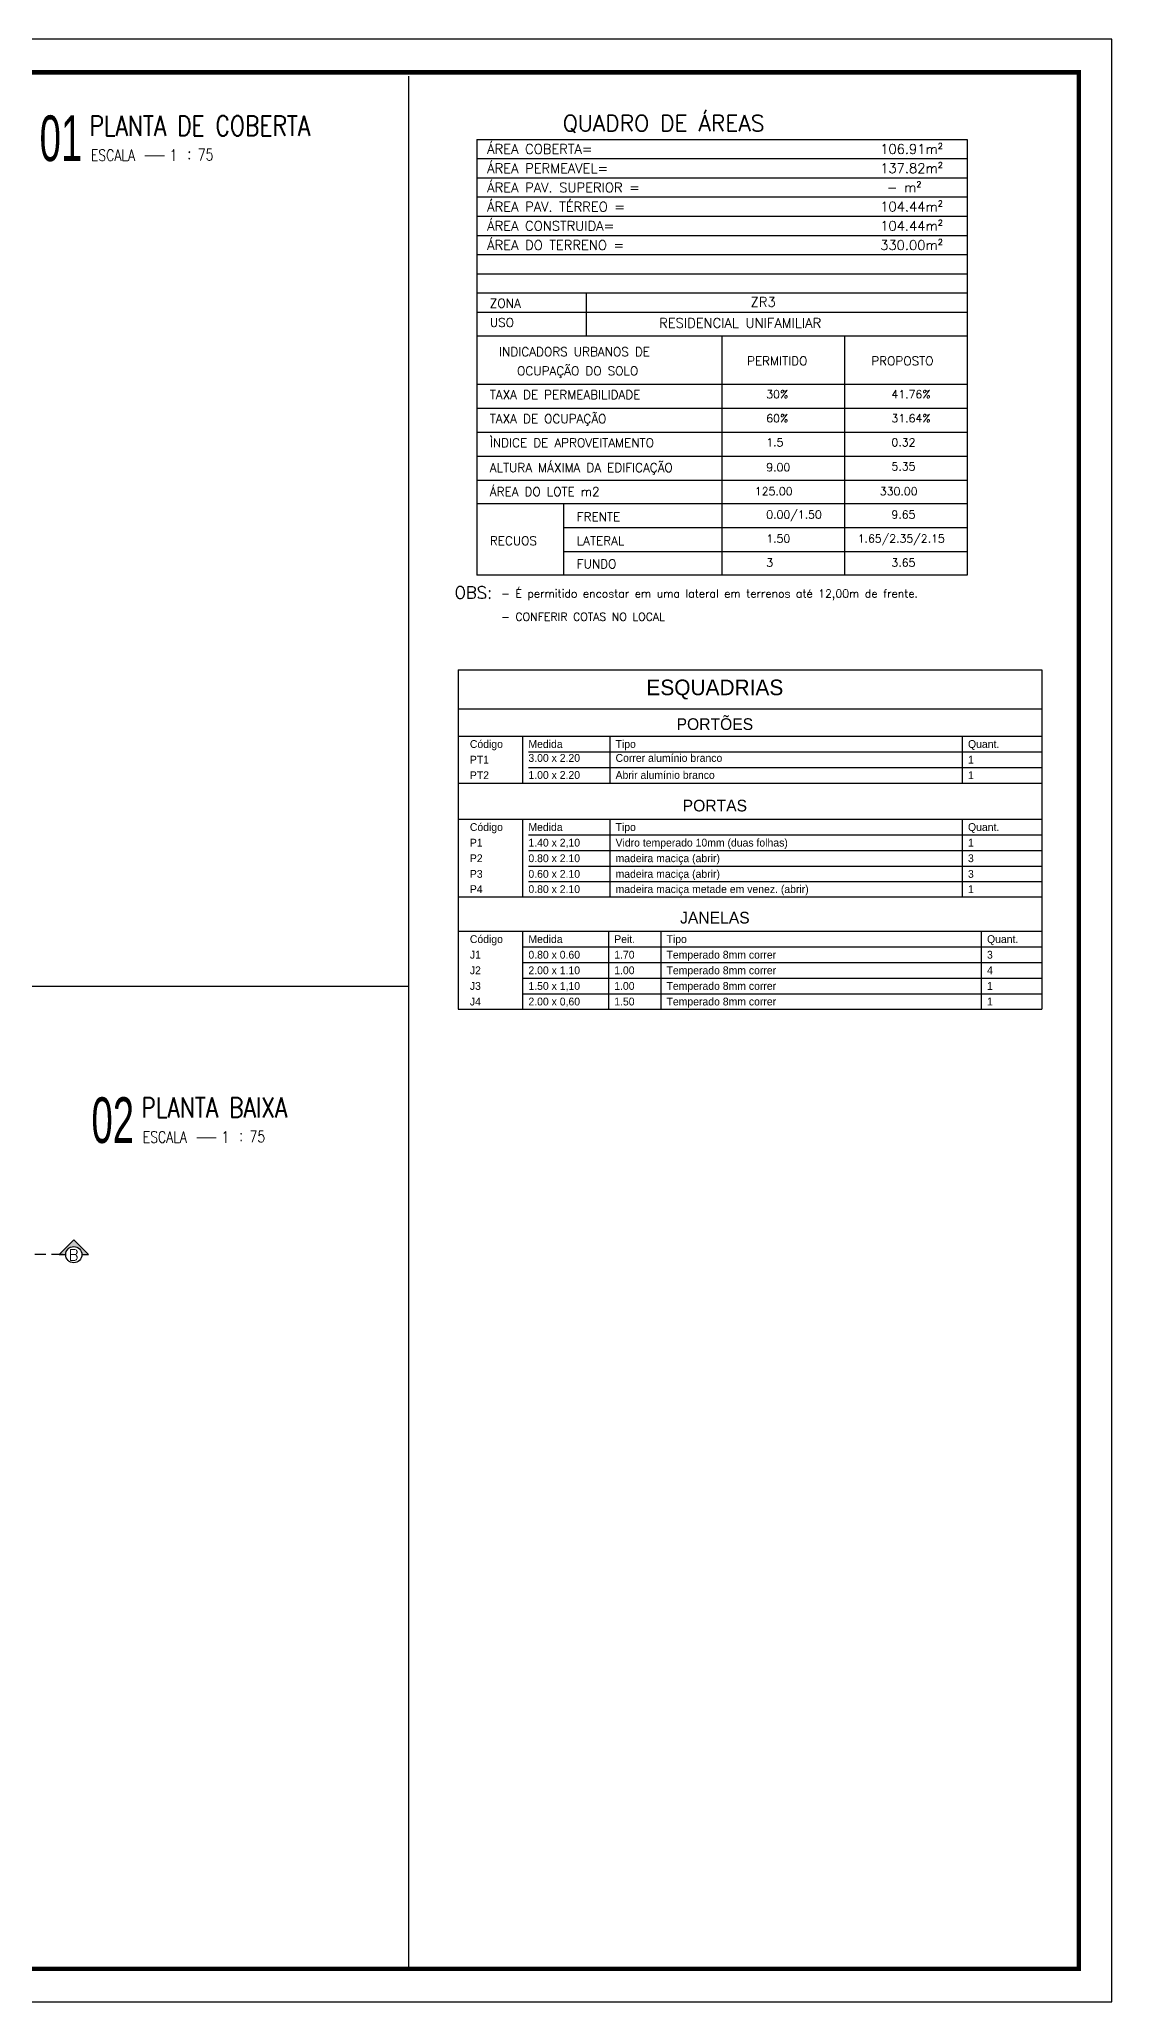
# Model space of a CAD drawing. Header units: millimetres. Extents: x 2426 to 2585, y 1215 to 1309.
# Drawn here: x 2465.57 to 2489.91, y 1264.55 to 1309.1 of the extents above; entities that cross this region are included whole.
import ezdxf
from ezdxf.enums import TextEntityAlignment as Align

# ---------------------------------------------------------------- set-up
doc = ezdxf.new("R2010")
doc.units = ezdxf.units.MM
doc.linetypes.add('HIDDEN', pattern=[0.375, 0.25, -0.125])
for name, color, linetype in [('02', 2, 'Continuous'), ('14-04-Texto-04', 3, 'Continuous'), ('A-PEN-B', 5, 'Continuous'), ('CERC02', 3, 'Continuous'), ('DIVERSOS', 4, 'Continuous'), ('LEGENDAS', 5, 'Continuous'), ('TEXTO0', 7, 'Continuous'), ('TXT_0', 7, 'Continuous'), ('TXT_1', 3, 'Continuous')]:
    doc.layers.add(name, color=color, linetype=linetype)
for name, color, linetype, lineweight in [('E-TXT-G', 3, 'Continuous', 30), ('E-TXT-W', 7, 'Continuous', 15), ('E-TXT-Y', 2, 'Continuous', 40)]:
    doc.layers.add(name, color=color, linetype=linetype, lineweight=lineweight)
doc.styles.add('PADRAO_TXT2', font='romant', dxfattribs={"height": 0.6})
doc.styles.add('REG140', font='romans.shx', dxfattribs={"width": 0.8, "height": 0.35})
doc.styles.add('REG80', font='romans.shx', dxfattribs={"width": 0.8, "height": 0.1})
doc.styles.add('ROMANS', font='romans', dxfattribs={"height": 0.1})
doc.styles.add('SANSSERIF', font='sas_____.pfb', dxfattribs={"height": 1})
doc.styles.add('SANSSERIF2', font='sanssb__.ttf', dxfattribs={"width": 0.8})

# ---------------------------------------------------------------- blocks, each defined once
blk = doc.blocks.new('CORTE_B')
at = {"layer": 'DIVERSOS'}
blk.add_hatch(color=256, dxfattribs=at).paths.add_polyline_path([(0.184, 0), (0.334, 0), (0, 0.334), (-0.334, 0), (-0.184, 0, -1)])
for p, q in [((-0.334, 0), (0, 0.334)), ((-0.334, 0), (-0.184, 0)), ((0, 0.334), (0.334, 0)), ((0.184, 0), (0.334, 0))]:
    blk.add_line(p, q, dxfattribs=at)
blk.add_circle((0, 0), 0.184, dxfattribs=at)
at = {"layer": 'DIVERSOS', "style": 'PADRAO_TXT2'}
blk.add_text('B', height=0.25, dxfattribs=at).set_placement((-0.118, -0.131))
blk = doc.blocks.new('IND_DES')
at = {"layer": 'E-TXT-W'}
blk.add_line((0.027, -0.243), (0.198, -0.243), dxfattribs=at)
at = {"layer": 'E-TXT-G', "style": 'REG80', "width": 0.8}
for s, p in [('ESCALA', (-0.446, -0.286)), ('1', (0.243, -0.286)), (':', (0.399, -0.271))]:
    blk.add_text(s, height=0.1, dxfattribs=at).set_placement(p)
blk.add_attdef('ESCALA', (0.49, -0.281), '', height=0.1, dxfattribs=at)
at = {"layer": 'E-TXT-W', "style": 'SANSSERIF2', "width": 0.6}
blk.add_attdef('00', text='', height=0.4, dxfattribs=at).set_placement((-0.708, -0.288), align=Align.CENTER)
at = {"layer": 'E-TXT-Y', "style": 'REG140', "width": 0.8}
for tag, p in [('PROJETO', (-0.456, 0.183)), ('DESENHO', (-0.458, -0.066))]:
    blk.add_attdef(tag, p, '', height=0.175, dxfattribs=at)

msp = doc.modelspace()

# ---------------------------------------------------------------- linework, layer by layer
for p, q in [((2475.497, 1306.39), (2486.627, 1306.39)), ((2475.497, 1305.954), (2486.627, 1305.954)), ((2475.497, 1305.518), (2486.627, 1305.518)), ((2475.497, 1305.082), (2486.627, 1305.082)), ((2475.497, 1304.646), (2486.627, 1304.646)), ((2475.497, 1304.21), (2486.627, 1304.21)), ((2475.497, 1303.774), (2486.627, 1303.774)), ((2475.497, 1303.339), (2486.627, 1303.339)), ((2477.993, 1302.357), (2477.993, 1303.339)), ((2475.497, 1302.903), (2486.627, 1302.903)), ((2486.627, 1302.357), (2475.497, 1302.357)), ((2481.062, 1302.357), (2481.062, 1296.936)), ((2483.845, 1302.357), (2483.845, 1296.936)), ((2481.062, 1301.264), (2475.497, 1301.264)), ((2486.627, 1301.264), (2481.062, 1301.264)), ((2486.627, 1300.718), (2475.497, 1300.718)), ((2486.627, 1300.172), (2475.497, 1300.172)), ((2486.627, 1299.626), (2475.497, 1299.626)), ((2486.627, 1299.08), (2475.497, 1299.08)), ((2486.627, 1298.554), (2475.497, 1298.554)), ((2477.47, 1298.554), (2477.47, 1296.936)), ((2486.627, 1298.008), (2477.47, 1298.008)), ((2486.627, 1297.462), (2477.47, 1297.462)), ((2476.671, 1292.922), (2488.324, 1292.922)), ((2476.671, 1292.568), (2488.324, 1292.568)), ((2476.671, 1291.038), (2488.324, 1291.038)), ((2476.671, 1290.683), (2488.324, 1290.683)), ((2476.671, 1290.329), (2488.324, 1290.329)), ((2476.671, 1289.975), (2488.324, 1289.975)), ((2476.538, 1288.494), (2488.324, 1288.494)), ((2476.538, 1288.139), (2488.324, 1288.139)), ((2476.538, 1287.785), (2488.324, 1287.785)), ((2476.538, 1287.431), (2488.324, 1287.431)), ((2476.538, 1287.077), (2488.324, 1287.077)), ((2476.538, 1287.077), (2488.324, 1287.077))]:
    msp.add_line(p, q)
at = {"layer": '02', "color": 0, "linetype": 'HIDDEN', "lineweight": 30}
msp.add_line((2466.092, 1281.508), (2444.277, 1281.508), dxfattribs=at)
at = {"layer": 'A-PEN-B', "color": 255, "ltscale": 0.25}
for p, q in [((2473.955, 1265.298), (2473.955, 1308.261)), ((2429.462, 1287.601), (2473.955, 1287.601))]:
    msp.add_line(p, q, dxfattribs=at)
at = {"layer": 'CERC02'}
for p, q in [((2475.497, 1306.826), (2486.627, 1306.826)), ((2475.497, 1306.826), (2475.497, 1296.936)), ((2486.627, 1306.826), (2486.627, 1296.936)), ((2486.627, 1296.936), (2475.497, 1296.936)), ((2475.077, 1294.782), (2475.077, 1287.077)), ((2475.077, 1294.782), (2488.324, 1294.782)), ((2488.324, 1294.782), (2488.324, 1287.077)), ((2475.077, 1293.896), (2488.324, 1293.896)), ((2475.077, 1293.276), (2488.324, 1293.276)), ((2475.077, 1292.214), (2488.324, 1292.214)), ((2475.077, 1291.392), (2488.324, 1291.392)), ((2475.065, 1289.629), (2488.313, 1289.629)), ((2475.065, 1289.629), (2488.313, 1289.629)), ((2475.077, 1288.848), (2488.324, 1288.848)), ((2475.077, 1287.077), (2488.324, 1287.077))]:
    msp.add_line(p, q, dxfattribs=at)
at = {"layer": 'LEGENDAS'}
msp.add_line((2475.077, 1292.214), (2486.73, 1292.214), dxfattribs=at)
at = {"layer": 'TEXTO0', "linetype": 'ByBlock'}
msp.add_line((2457.668, 1308.326), (2470.58, 1308.326), dxfattribs=at)
msp.add_lwpolyline([(2428.712, 1264.548), (2489.912, 1264.548), (2489.912, 1309.098), (2428.712, 1309.098)], close=True, dxfattribs=at)
at = {"layer": 'TEXTO0', "linetype": 'ByBlock', "const_width": 0.1}
msp.add_lwpolyline([(2429.462, 1265.298), (2489.162, 1265.298), (2489.162, 1308.348), (2429.462, 1308.348)], close=True, dxfattribs=at)
at = {"layer": 'TXT_0'}
for p, q in [((2476.538, 1293.276), (2476.538, 1292.214)), ((2478.516, 1293.276), (2478.516, 1292.214)), ((2486.517, 1293.276), (2486.517, 1292.214)), ((2476.538, 1291.392), (2476.538, 1289.629)), ((2476.538, 1291.392), (2476.538, 1290.241)), ((2478.516, 1291.392), (2478.516, 1289.629)), ((2478.516, 1291.392), (2478.516, 1290.241)), ((2486.517, 1291.392), (2486.517, 1289.629)), ((2486.517, 1291.392), (2486.517, 1290.241)), ((2476.538, 1288.848), (2476.538, 1287.077)), ((2478.486, 1288.848), (2478.486, 1287.077)), ((2479.673, 1288.848), (2479.673, 1287.077)), ((2486.948, 1288.848), (2486.948, 1287.077))]:
    msp.add_line(p, q, dxfattribs=at)

# ---------------------------------------------------------------- block references
ref = msp.add_blockref('IND_DES', (2467.895, 1307.078), dxfattribs=dict(xscale=2.591993519999988, yscale=2.591993519999988, zscale=2.591993519999988))
ref.add_attrib('00', '01', dxfattribs={"layer": 'E-TXT-W', "height": 1.0368, "style": 'SANSSERIF', "width": 0.6}).set_placement((2466.059, 1306.332), align=Align.CENTER)
ref.add_attrib('DESENHO', 'PLANTA DE COBERTA', (2466.707, 1306.908), dxfattribs={"layer": 'E-TXT-Y', "height": 0.4536, "style": 'REG140', "width": 0.8})
ref.add_attrib('ESCALA', '75', (2469.164, 1306.349), dxfattribs={"layer": 'E-TXT-G', "height": 0.2592, "style": 'REG80', "width": 0.8})
ref = msp.add_blockref('IND_DES', (2469.072, 1284.789), dxfattribs=dict(xscale=2.591993519999988, yscale=2.591993519999988, zscale=2.591993519999988))
ref.add_attrib('00', '02', dxfattribs={"layer": 'E-TXT-W', "height": 1.0368, "style": 'SANSSERIF', "width": 0.6}).set_placement((2467.236, 1284.043), align=Align.CENTER)
ref.add_attrib('DESENHO', 'PLANTA BAIXA', (2467.884, 1284.619), dxfattribs={"layer": 'E-TXT-Y', "height": 0.4536, "style": 'REG140', "width": 0.8})
ref.add_attrib('ESCALA', '75', (2470.341, 1284.06), dxfattribs={"layer": 'E-TXT-G', "height": 0.2592, "style": 'REG80', "width": 0.8})
at = {"layer": '02', "color": 0, "lineweight": 30}
msp.add_blockref('CORTE_B', (2466.351, 1281.508), dxfattribs=at)

# ---------------------------------------------------------------- texts
at = {"style": 'ROMANS'}
for s, height, p in [('OBS:', 0.2725, (2474.995, 1296.673)), ('- É permitido encostar em uma lateral em terrenos até 12,00m de frente. ', 0.18164, (2476.048, 1296.605)), ('- CONFERIR COTAS NO LOCAL', 0.18164, (2476.048, 1296.079))]:
    msp.add_text(s, height=height, dxfattribs=at).set_placement(p, align=Align.TOP_LEFT)
at = {"layer": '14-04-Texto-04', "style": 'ROMANS'}
for s, p in [('ZONA', (2475.795, 1303.204)), ('USO', (2475.795, 1302.768)), ('INDICADORS URBANOS DE', (2476.005, 1302.105)), ('PERMITIDO', (2481.634, 1301.896)), ('PROPOSTO', (2484.453, 1301.896)), ('OCUPAÇÃO DO SOLO', (2476.414, 1301.67)), ('TAXA DE PERMEABILIDADE', (2475.795, 1301.13)), ('TAXA DE OCUPAÇÃO', (2475.795, 1300.584)), ('ÌNDICE DE APROVEITAMENTO', (2475.795, 1300.038)), ('ALTURA MÁXIMA DA EDIFICAÇÃO', (2475.795, 1299.474)), ('ÁREA DO LOTE m2', (2475.795, 1298.928)), ('FRENTE', (2477.769, 1298.359)), ('RECUOS', (2475.795, 1297.813)), ('LATERAL', (2477.769, 1297.813)), ('FUNDO', (2477.769, 1297.287))]:
    msp.add_text(s, height=0.1998, dxfattribs=at).set_placement(p, align=Align.TOP_LEFT)
at = {"layer": 'CERC02', "style": 'ROMANS'}
for s, height, p in [('QUADRO DE ÁREAS', 0.36327, (2477.451, 1307.374, 0.581)), ('ÁREA COBERTA=   ', 0.21796, (2475.735, 1306.716)), ('106.91m²', 0.218, (2484.656, 1306.716)), ('ÁREA PERMEAVEL=', 0.21796, (2475.735, 1306.278)), ('137.82m²', 0.218, (2484.656, 1306.28)), ('ÁREA PAV. SUPERIOR =', 0.21796, (2475.735, 1305.842)), (' - m²', 0.218, (2484.656, 1305.844)), ('ÁREA PAV. TÉRREO =', 0.21796, (2475.735, 1305.406)), ('104.44m²', 0.218, (2484.656, 1305.408)), ('ÁREA CONSTRUIDA=   ', 0.21796, (2475.735, 1304.972)), ('104.44m²', 0.218, (2484.656, 1304.972)), ('ÁREA DO TERRENO =', 0.21796, (2475.735, 1304.534)), ('330.00m²', 0.218, (2484.656, 1304.536)), ('ZR3', 0.218, (2481.715, 1303.244)), ('RESIDENCIAL UNIFAMILIAR', 0.21796, (2479.638, 1302.768)), ('30%%%', 0.1816, (2482.07, 1301.13)), ('41.76%%%', 0.1816, (2484.912, 1301.13)), ('60%%%', 0.1816, (2482.07, 1300.584)), ('31.64%%%', 0.1816, (2484.912, 1300.584)), ('1.5', 0.1816, (2482.07, 1300.038)), ('0.32', 0.1816, (2484.912, 1300.038)), ('9.00', 0.1816, (2482.07, 1299.474)), ('5.35', 0.1816, (2484.912, 1299.492)), ('125.00', 0.1816, (2481.811, 1298.928)), ('330.00', 0.1816, (2484.648, 1298.928)), ('0.00/1.50', 0.1816, (2482.07, 1298.4)), ('9.65', 0.1816, (2484.912, 1298.4)), ('1.50', 0.1816, (2482.07, 1297.854)), ('1.65/2.35/2.15', 0.18164, (2484.145, 1297.854)), ('3', 0.182, (2482.07, 1297.308)), ('3.65', 0.1816, (2484.912, 1297.308))]:
    msp.add_text(s, height=height, dxfattribs=at).set_placement(p, align=Align.TOP_LEFT)
at = {"layer": 'TXT_0'}
for s, height, p in [('3.00 x 2.20', 0.17713, (2476.671, 1292.695)), ('Correr alumínio branco', 0.17713, (2478.649, 1292.695)), ('PT1', 0.1771, (2475.342, 1292.656)), ('PT2', 0.1771, (2475.342, 1292.302)), ('1.00 x 2.20', 0.17713, (2476.671, 1292.308)), ('Abrir alumínio branco', 0.17713, (2478.649, 1292.308)), ('1', 0.177, (2486.649, 1292.656)), ('1', 0.177, (2486.649, 1292.302)), ('P1', 0.1771, (2475.342, 1290.772)), ('1.40 x 2,10', 0.17713, (2476.671, 1290.772)), ('Vidro temperado 10mm (duas folhas)', 0.17713, (2478.649, 1290.772)), ('1', 0.177, (2486.649, 1290.772)), ('P2', 0.1771, (2475.342, 1290.418)), ('P3', 0.1771, (2475.342, 1290.063)), ('0.80 x 2.10', 0.17713, (2476.671, 1290.418)), ('0.60 x 2.10', 0.17713, (2476.671, 1290.063)), ('madeira maciça (abrir)', 0.17713, (2478.649, 1290.418)), ('madeira maciça (abrir)', 0.17713, (2478.649, 1290.063)), ('3', 0.177, (2486.649, 1290.418)), ('3', 0.177, (2486.649, 1290.063)), ('P4', 0.1771, (2475.342, 1289.717)), ('0.80 x 2.10', 0.17713, (2476.671, 1289.717)), ('madeira maciça metade em venez. (abrir)', 0.17713, (2478.649, 1289.717)), ('1', 0.177, (2486.649, 1289.717)), ('J1', 0.1771, (2475.342, 1288.228)), ('0.80 x 0.60', 0.17713, (2476.671, 1288.228)), ('1.70', 0.1771, (2478.619, 1288.228)), ('Temperado 8mm correr', 0.17713, (2479.806, 1288.228)), ('3', 0.177, (2487.081, 1288.228)), ('J2', 0.1771, (2475.342, 1287.874)), ('2.00 x 1.10', 0.17713, (2476.671, 1287.874)), ('1.00', 0.1771, (2478.619, 1287.874)), ('Temperado 8mm correr', 0.17713, (2479.806, 1287.874)), ('4', 0.177, (2487.081, 1287.874)), ('J3', 0.1771, (2475.342, 1287.519)), ('1.50 x 1,10', 0.17713, (2476.671, 1287.519)), ('1.00', 0.1771, (2478.619, 1287.519)), ('Temperado 8mm correr', 0.17713, (2479.806, 1287.519)), ('1', 0.177, (2487.081, 1287.519)), ('J4', 0.1771, (2475.342, 1287.165)), ('2.00 x 0,60', 0.17713, (2476.671, 1287.165)), ('1.50', 0.1771, (2478.619, 1287.165)), ('Temperado 8mm correr', 0.17713, (2479.806, 1287.165)), ('1', 0.177, (2487.081, 1287.165))]:
    msp.add_text(s, height=height, dxfattribs=at).set_placement(p)
at = {"layer": 'TXT_1'}
for s, height, p in [('ESQUADRIAS', 0.3543, (2480.903, 1294.339)), ('PORTÕES', 0.2657, (2480.903, 1293.586)), ('PORTAS', 0.2657, (2480.903, 1291.702)), ('JANELAS', 0.2657, (2480.903, 1289.158))]:
    msp.add_text(s, height=height, dxfattribs=at).set_placement(p, align=Align.MIDDLE)
for s, p in [('Código', (2475.342, 1293.011)), ('Medida', (2476.671, 1293.011)), ('Tipo', (2478.649, 1293.011)), ('Quant.', (2486.649, 1293.011)), ('Código', (2475.342, 1291.126)), ('Medida', (2476.671, 1291.126)), ('Tipo', (2478.649, 1291.126)), ('Quant.', (2486.649, 1291.126)), ('Código', (2475.342, 1288.582)), ('Medida', (2476.671, 1288.582)), ('Peit.', (2478.619, 1288.582)), ('Tipo', (2479.806, 1288.582)), ('Quant.', (2487.081, 1288.582))]:
    msp.add_text(s, height=0.1771, dxfattribs=at).set_placement(p)

doc.saveas('drawing.dxf')
